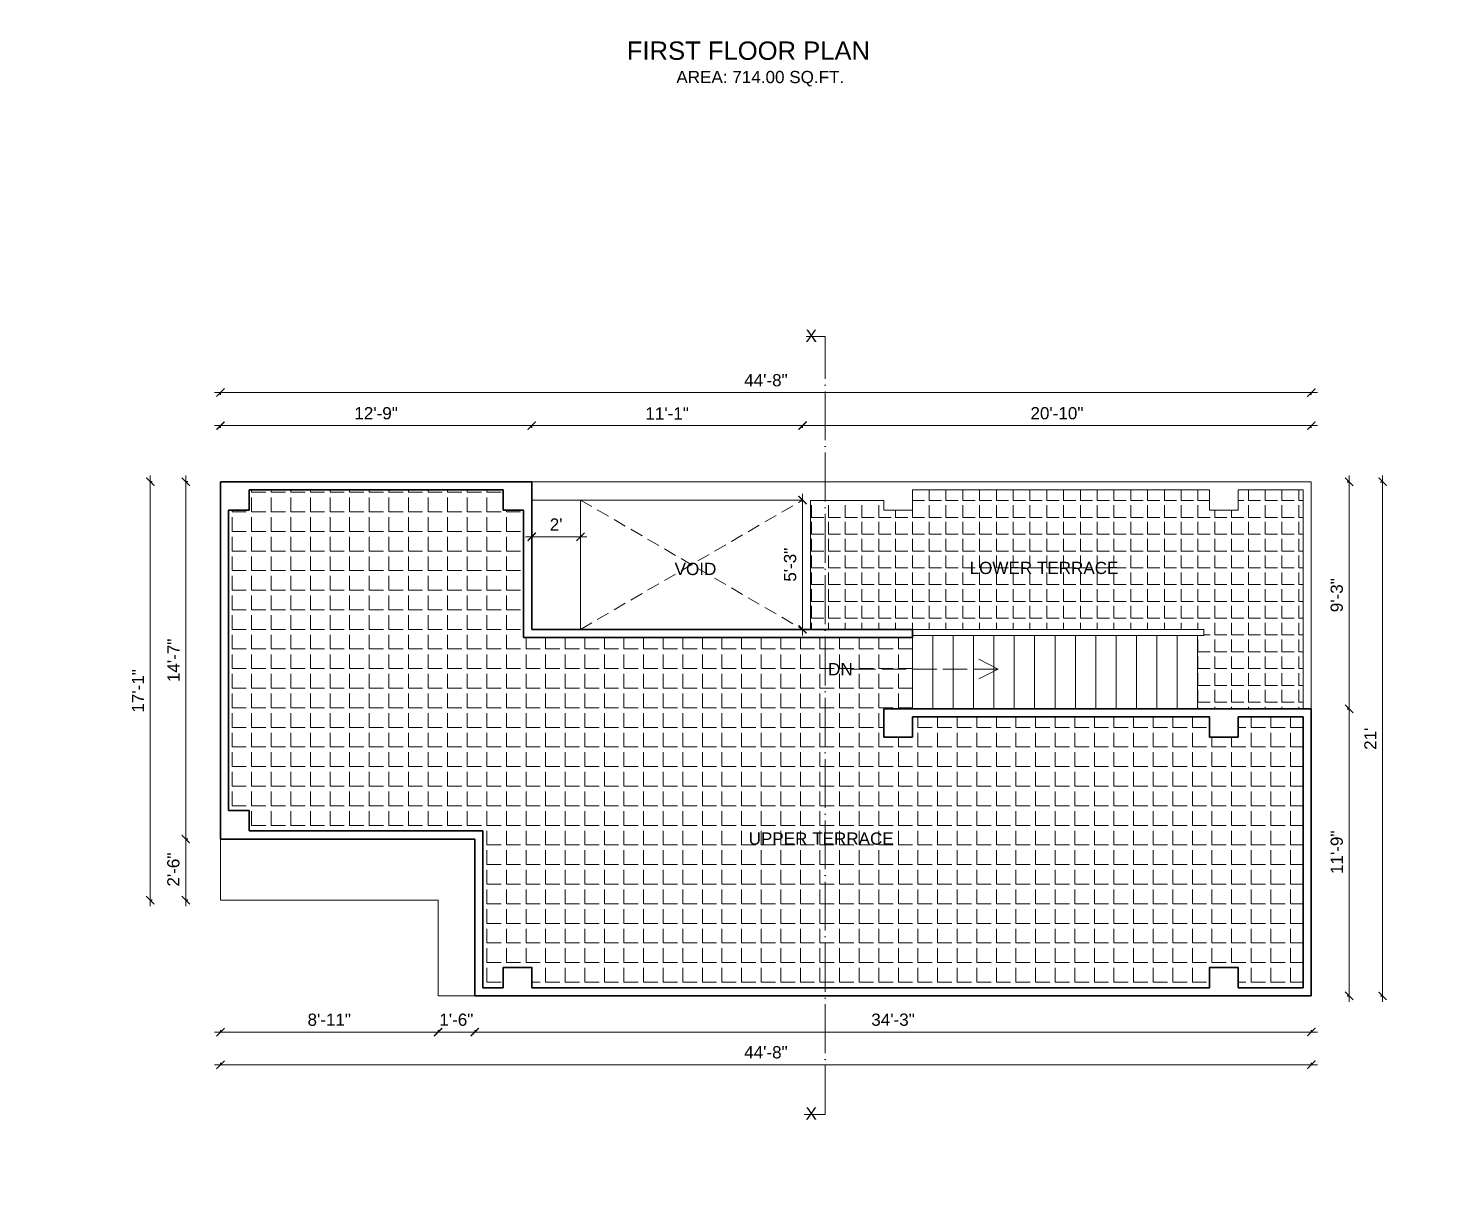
# Model space of a CAD drawing. Header units: inches. Extents: x -12071822 to 12321209, y -1222525 to 1319227.
# Drawn here: x 130513 to 131206, y 37191 to 37755 of the extents above; entities that cross this region are included whole.
import ezdxf

# ---------------------------------------------------------------- set-up
doc = ezdxf.new("R2010")
doc.units = ezdxf.units.IN
doc.header["$MEASUREMENT"] = 0
doc.header["$PDMODE"] = 35
for name, pattern in [('ACAD_ISO02W100', [15, 12, -3]), ('ACAD_ISO04W100', [30, 24, -3, 0, -3]), ('DASHED', [19.05, 12.7, -6.35])]:
    doc.linetypes.add(name, pattern=pattern)
for name, color, linetype, lineweight in [('Dimension', 130, 'Continuous', 9), ('Hatch', 9, 'Continuous', 9), ('Hidden', 254, 'ACAD_ISO02W100', 15), ('SECTION', 7, 'ACAD_ISO04W100', 18), ('SITE BOUNDARY', 1, 'Continuous', 30), ('Stairs', 61, 'Continuous', 18), ('TEXT', 255, 'Continuous', 35), ('Walls', 11, 'Continuous', 35)]:
    doc.layers.add(name, color=color, linetype=linetype, lineweight=lineweight)
doc.styles.get("Standard").update_dxf_attribs({"font": 'arial.ttf'})
doc.dimstyles.get("Standard").update_dxf_attribs({"dimtxt": 6, "dimasz": 4, "dimexe": 0, "dimexo": 6, "dimgap": 3, "dimtad": 1, "dimdec": 0, "dimzin": 0, "dimdsep": 46, "dimlunit": 4, "dimtxsty": 'Standard', "dimblk": 'ARCHTICK', "dimcen": 0.09, "dimdle": 3, "dimclrd": 256, "dimadec": 0, "dimazin": 0, "dimtfac": 1, "dimtdec": 0, "dimtofl": 0, "dimtmove": 0, "dimatfit": 3, "dimfxl": 1, "dimfxlon": 1, "dimtolj": 1, "dimtzin": 0, "dimlwd": -1, "dimarcsym": 0})

# ---------------------------------------------------------------- blocks, each defined once
blk = doc.blocks.new('_ArchTick')
at = {"color": 0, "linetype": 'ByBlock', "const_width": 0.15}
blk.add_lwpolyline([(-0.5, -0.5), (0.5, 0.5)], dxfattribs=at)
blk = doc.blocks.new('*D190')
at = {"layer": 'Defpoints', "color": 0, "transparency": 16777216}
for p in [(130760.34, 37559.94), (130607.52, 37532.41), (130760.34, 37532.41)]:
    blk.add_point(p, dxfattribs=at)
at = {"layer": 'Dimension', "transparency": 16777216}
blk.add_line((130604.52, 37559.94), (130763.34, 37559.94), dxfattribs=at)
at = {"layer": 'Dimension', "color": 0, "lineweight": -2, "transparency": 16777216}
for p, q in [((130607.52, 37558.94), (130607.52, 37559.94)), ((130760.34, 37558.94), (130760.34, 37559.94))]:
    blk.add_line(p, q, dxfattribs=at)
at = {"layer": 'Dimension', "transparency": 16777216, "xscale": 4, "yscale": 4, "zscale": 4, "rotation": 180}
blk.add_blockref('_ArchTick', (130607.52, 37559.94), dxfattribs=at)
at = {"layer": 'Dimension', "transparency": 16777216, "xscale": 4, "yscale": 4, "zscale": 4}
blk.add_blockref('_ArchTick', (130760.34, 37559.94), dxfattribs=at)
at = {"layer": 'Dimension', "color": 0, "lineweight": -2, "transparency": 16777216, "insert": (130683.93, 37566.01), "char_height": 6, "attachment_point": 5}
blk.add_mtext('\\A1;12\'-9"', dxfattribs=at)
blk = doc.blocks.new('*D191')
at = {"layer": 'Defpoints', "color": 0, "transparency": 16777216}
for p in [(130893.34, 37559.94), (130760.34, 37532.41), (130893.34, 37523.41)]:
    blk.add_point(p, dxfattribs=at)
at = {"layer": 'Dimension', "transparency": 16777216}
blk.add_line((130757.34, 37559.94), (130896.34, 37559.94), dxfattribs=at)
at = {"layer": 'Dimension', "color": 0, "lineweight": -2, "transparency": 16777216}
for p, q in [((130760.34, 37558.94), (130760.34, 37559.94)), ((130893.34, 37558.94), (130893.34, 37559.94))]:
    blk.add_line(p, q, dxfattribs=at)
at = {"layer": 'Dimension', "transparency": 16777216, "xscale": 4, "yscale": 4, "zscale": 4, "rotation": 180}
blk.add_blockref('_ArchTick', (130760.34, 37559.94), dxfattribs=at)
at = {"layer": 'Dimension', "transparency": 16777216, "xscale": 4, "yscale": 4, "zscale": 4}
blk.add_blockref('_ArchTick', (130893.34, 37559.94), dxfattribs=at)
at = {"layer": 'Dimension', "color": 0, "lineweight": -2, "transparency": 16777216, "insert": (130826.84, 37565.96), "char_height": 6, "attachment_point": 5}
blk.add_mtext('\\A1;11\'-1"', dxfattribs=at)
blk = doc.blocks.new('*D179')
at = {"layer": 'Defpoints', "color": 0, "transparency": 16777216}
for p in [(131143.21, 37559.94), (131143.21, 37532.41), (130893.34, 37523.41)]:
    blk.add_point(p, dxfattribs=at)
at = {"layer": 'Dimension', "transparency": 16777216}
blk.add_line((130890.34, 37559.94), (131146.21, 37559.94), dxfattribs=at)
at = {"layer": 'Dimension', "color": 0, "lineweight": -2, "transparency": 16777216}
for p, q in [((130893.34, 37558.94), (130893.34, 37559.94)), ((131143.21, 37558.94), (131143.21, 37559.94))]:
    blk.add_line(p, q, dxfattribs=at)
at = {"layer": 'Dimension', "transparency": 16777216, "xscale": 4, "yscale": 4, "zscale": 4, "rotation": 180}
blk.add_blockref('_ArchTick', (130893.34, 37559.94), dxfattribs=at)
at = {"layer": 'Dimension', "transparency": 16777216, "xscale": 4, "yscale": 4, "zscale": 4}
blk.add_blockref('_ArchTick', (131143.21, 37559.94), dxfattribs=at)
at = {"layer": 'Dimension', "color": 0, "lineweight": -2, "transparency": 16777216, "insert": (131018.28, 37566.01), "char_height": 6, "attachment_point": 5}
blk.add_mtext('\\A1;20\'-10"', dxfattribs=at)
blk = doc.blocks.new('*D180')
at = {"layer": 'Defpoints', "color": 0, "transparency": 16777216}
for p in [(130607.52, 37532.41), (130590.47, 37356.91), (130607.52, 37356.91)]:
    blk.add_point(p, dxfattribs=at)
at = {"layer": 'Dimension', "transparency": 16777216}
blk.add_line((130590.47, 37535.41), (130590.47, 37353.91), dxfattribs=at)
at = {"layer": 'Dimension', "color": 0, "lineweight": -2, "transparency": 16777216}
for p, q in [((130591.47, 37532.41), (130590.47, 37532.41)), ((130591.47, 37356.91), (130590.47, 37356.91))]:
    blk.add_line(p, q, dxfattribs=at)
at = {"layer": 'Dimension', "transparency": 16777216, "xscale": 4, "yscale": 4, "zscale": 4}
for p, rotation in [((130590.47, 37532.41), 90), ((130590.47, 37356.91), 270)]:
    blk.add_blockref('_ArchTick', p, dxfattribs=dict(at, rotation=rotation))
at = {"layer": 'Dimension', "color": 0, "lineweight": -2, "transparency": 16777216, "insert": (130584.45, 37444.66), "char_height": 6, "attachment_point": 5, "rotation": 90}
blk.add_mtext('\\A1;14\'-7"', dxfattribs=at)
blk = doc.blocks.new('*D181')
at = {"layer": 'Defpoints', "color": 0, "transparency": 16777216}
for p in [(130607.52, 37356.91), (130590.47, 37326.91), (130607.52, 37326.91)]:
    blk.add_point(p, dxfattribs=at)
at = {"layer": 'Dimension', "transparency": 16777216}
blk.add_line((130590.47, 37359.91), (130590.47, 37323.91), dxfattribs=at)
at = {"layer": 'Dimension', "color": 0, "lineweight": -2, "transparency": 16777216}
for p, q in [((130591.47, 37356.91), (130590.47, 37356.91)), ((130591.47, 37326.91), (130590.47, 37326.91))]:
    blk.add_line(p, q, dxfattribs=at)
at = {"layer": 'Dimension', "transparency": 16777216, "xscale": 4, "yscale": 4, "zscale": 4}
for p, rotation in [((130590.47, 37356.91), 90), ((130590.47, 37326.91), 270)]:
    blk.add_blockref('_ArchTick', p, dxfattribs=dict(at, rotation=rotation))
at = {"layer": 'Dimension', "color": 0, "lineweight": -2, "transparency": 16777216, "insert": (130584.4, 37341.91), "char_height": 6, "attachment_point": 5, "rotation": 90}
blk.add_mtext('\\A1;2\'-6"', dxfattribs=at)
blk = doc.blocks.new('*D182')
at = {"layer": 'Defpoints', "color": 0, "transparency": 16777216}
for p in [(130607.52, 37326.91), (130714.34, 37326.91), (130714.34, 37262.09)]:
    blk.add_point(p, dxfattribs=at)
at = {"layer": 'Dimension', "transparency": 16777216}
blk.add_line((130604.52, 37262.09), (130717.34, 37262.09), dxfattribs=at)
at = {"layer": 'Dimension', "color": 0, "lineweight": -2, "transparency": 16777216}
for p, q in [((130607.52, 37263.09), (130607.52, 37262.09)), ((130714.34, 37263.09), (130714.34, 37262.09))]:
    blk.add_line(p, q, dxfattribs=at)
at = {"layer": 'Dimension', "transparency": 16777216, "xscale": 4, "yscale": 4, "zscale": 4, "rotation": 180}
blk.add_blockref('_ArchTick', (130607.52, 37262.09), dxfattribs=at)
at = {"layer": 'Dimension', "transparency": 16777216, "xscale": 4, "yscale": 4, "zscale": 4}
blk.add_blockref('_ArchTick', (130714.34, 37262.09), dxfattribs=at)
at = {"layer": 'Dimension', "color": 0, "lineweight": -2, "transparency": 16777216, "insert": (130660.93, 37268.16), "char_height": 6, "attachment_point": 5}
blk.add_mtext('\\A1;8\'-11"', dxfattribs=at)
blk = doc.blocks.new('*D183')
at = {"layer": 'Defpoints', "color": 0, "transparency": 16777216}
for p in [(130714.34, 37326.91), (130732.34, 37279.91), (130732.34, 37262.09)]:
    blk.add_point(p, dxfattribs=at)
at = {"layer": 'Dimension', "transparency": 16777216}
blk.add_line((130711.34, 37262.09), (130735.34, 37262.09), dxfattribs=at)
at = {"layer": 'Dimension', "color": 0, "lineweight": -2, "transparency": 16777216}
for p, q in [((130714.34, 37263.09), (130714.34, 37262.09)), ((130732.34, 37263.09), (130732.34, 37262.09))]:
    blk.add_line(p, q, dxfattribs=at)
at = {"layer": 'Dimension', "transparency": 16777216, "xscale": 4, "yscale": 4, "zscale": 4, "rotation": 180}
blk.add_blockref('_ArchTick', (130714.34, 37262.09), dxfattribs=at)
at = {"layer": 'Dimension', "transparency": 16777216, "xscale": 4, "yscale": 4, "zscale": 4}
blk.add_blockref('_ArchTick', (130732.34, 37262.09), dxfattribs=at)
at = {"layer": 'Dimension', "color": 0, "lineweight": -2, "transparency": 16777216, "insert": (130723.34, 37268.16), "char_height": 6, "attachment_point": 5}
blk.add_mtext('\\A1;1\'-6"', dxfattribs=at)
blk = doc.blocks.new('*D184')
at = {"layer": 'Defpoints', "color": 0, "transparency": 16777216}
for p in [(130732.34, 37279.91), (131143.21, 37279.91), (131143.21, 37262.09)]:
    blk.add_point(p, dxfattribs=at)
at = {"layer": 'Dimension', "transparency": 16777216}
blk.add_line((130729.34, 37262.09), (131146.21, 37262.09), dxfattribs=at)
at = {"layer": 'Dimension', "color": 0, "lineweight": -2, "transparency": 16777216}
for p, q in [((130732.34, 37263.09), (130732.34, 37262.09)), ((131143.21, 37263.09), (131143.21, 37262.09))]:
    blk.add_line(p, q, dxfattribs=at)
at = {"layer": 'Dimension', "transparency": 16777216, "xscale": 4, "yscale": 4, "zscale": 4, "rotation": 180}
blk.add_blockref('_ArchTick', (130732.34, 37262.09), dxfattribs=at)
at = {"layer": 'Dimension', "transparency": 16777216, "xscale": 4, "yscale": 4, "zscale": 4}
blk.add_blockref('_ArchTick', (131143.21, 37262.09), dxfattribs=at)
at = {"layer": 'Dimension', "color": 0, "lineweight": -2, "transparency": 16777216, "insert": (130937.78, 37268.16), "char_height": 6, "attachment_point": 5}
blk.add_mtext('\\A1;34\'-3"', dxfattribs=at)
blk = doc.blocks.new('*D185')
at = {"layer": 'Defpoints', "color": 0, "transparency": 16777216}
for p in [(131143.21, 37532.41), (131143.21, 37420.91), (131161.79, 37420.91)]:
    blk.add_point(p, dxfattribs=at)
at = {"layer": 'Dimension', "color": 0, "lineweight": -2, "transparency": 16777216}
for p, q in [((131160.79, 37532.41), (131161.79, 37532.41)), ((131160.79, 37420.91), (131161.79, 37420.91))]:
    blk.add_line(p, q, dxfattribs=at)
at = {"layer": 'Dimension', "transparency": 16777216}
blk.add_line((131161.79, 37535.41), (131161.79, 37417.91), dxfattribs=at)
at = {"layer": 'Dimension', "transparency": 16777216, "xscale": 4, "yscale": 4, "zscale": 4}
for p, rotation in [((131161.79, 37532.41), 90), ((131161.79, 37420.91), 270)]:
    blk.add_blockref('_ArchTick', p, dxfattribs=dict(at, rotation=rotation))
at = {"layer": 'Dimension', "color": 0, "lineweight": -2, "transparency": 16777216, "insert": (131155.73, 37476.66), "char_height": 6, "attachment_point": 5, "rotation": 90}
blk.add_mtext('\\A1;9\'-3"', dxfattribs=at)
blk = doc.blocks.new('*D186')
at = {"layer": 'Defpoints', "color": 0, "transparency": 16777216}
for p in [(131143.21, 37420.91), (131143.21, 37279.91), (131161.79, 37279.91)]:
    blk.add_point(p, dxfattribs=at)
at = {"layer": 'Dimension', "color": 0, "lineweight": -2, "transparency": 16777216}
for p, q in [((131160.79, 37420.91), (131161.79, 37420.91)), ((131160.79, 37279.91), (131161.79, 37279.91))]:
    blk.add_line(p, q, dxfattribs=at)
at = {"layer": 'Dimension', "transparency": 16777216}
blk.add_line((131161.79, 37423.91), (131161.79, 37276.91), dxfattribs=at)
at = {"layer": 'Dimension', "transparency": 16777216, "xscale": 4, "yscale": 4, "zscale": 4}
for p, rotation in [((131161.79, 37420.91), 90), ((131161.79, 37279.91), 270)]:
    blk.add_blockref('_ArchTick', p, dxfattribs=dict(at, rotation=rotation))
at = {"layer": 'Dimension', "color": 0, "lineweight": -2, "transparency": 16777216, "insert": (131155.73, 37350.41), "char_height": 6, "attachment_point": 5, "rotation": 90}
blk.add_mtext('\\A1;11\'-9"', dxfattribs=at)
blk = doc.blocks.new('*D187')
at = {"layer": 'Defpoints', "color": 0, "transparency": 16777216}
for p in [(131143.21, 37576.16), (130607.52, 37532.41), (131143.21, 37532.41)]:
    blk.add_point(p, dxfattribs=at)
at = {"layer": 'Dimension', "transparency": 16777216}
blk.add_line((130604.52, 37576.16), (131146.21, 37576.16), dxfattribs=at)
at = {"layer": 'Dimension', "color": 0, "lineweight": -2, "transparency": 16777216}
for p, q in [((130607.52, 37575.16), (130607.52, 37576.16)), ((131143.21, 37575.16), (131143.21, 37576.16))]:
    blk.add_line(p, q, dxfattribs=at)
at = {"layer": 'Dimension', "transparency": 16777216, "xscale": 4, "yscale": 4, "zscale": 4, "rotation": 180}
blk.add_blockref('_ArchTick', (130607.52, 37576.16), dxfattribs=at)
at = {"layer": 'Dimension', "transparency": 16777216, "xscale": 4, "yscale": 4, "zscale": 4}
blk.add_blockref('_ArchTick', (131143.21, 37576.16), dxfattribs=at)
at = {"layer": 'Dimension', "color": 0, "lineweight": -2, "transparency": 16777216, "insert": (130875.37, 37582.22), "char_height": 6, "attachment_point": 5}
blk.add_mtext('\\A1;44\'-8"', dxfattribs=at)
blk = doc.blocks.new('*D46')
at = {"layer": 'Defpoints', "color": 0, "transparency": 16777216}
for p in [(130607.52, 37532.41), (130573.02, 37326.91), (130607.52, 37326.91)]:
    blk.add_point(p, dxfattribs=at)
at = {"layer": 'Dimension', "transparency": 16777216}
blk.add_line((130573.02, 37535.41), (130573.02, 37323.91), dxfattribs=at)
at = {"layer": 'Dimension', "color": 0, "lineweight": -2, "transparency": 16777216}
for p, q in [((130574.02, 37532.41), (130573.02, 37532.41)), ((130574.02, 37326.91), (130573.02, 37326.91))]:
    blk.add_line(p, q, dxfattribs=at)
at = {"layer": 'Dimension', "transparency": 16777216, "xscale": 4, "yscale": 4, "zscale": 4}
for p, rotation in [((130573.02, 37532.41), 90), ((130573.02, 37326.91), 270)]:
    blk.add_blockref('_ArchTick', p, dxfattribs=dict(at, rotation=rotation))
at = {"layer": 'Dimension', "color": 0, "lineweight": -2, "transparency": 16777216, "insert": (130567.01, 37429.66), "char_height": 6, "attachment_point": 5, "rotation": 90}
blk.add_mtext('\\A1;17\'-1"', dxfattribs=at)
blk = doc.blocks.new('*D47')
at = {"layer": 'Defpoints', "color": 0, "transparency": 16777216}
for p in [(130607.52, 37326.91), (131143.21, 37279.91), (131143.21, 37246.09)]:
    blk.add_point(p, dxfattribs=at)
at = {"layer": 'Dimension', "transparency": 16777216}
blk.add_line((130604.52, 37246.09), (131146.21, 37246.09), dxfattribs=at)
at = {"layer": 'Dimension', "color": 0, "lineweight": -2, "transparency": 16777216}
for p, q in [((130607.52, 37247.09), (130607.52, 37246.09)), ((131143.21, 37247.09), (131143.21, 37246.09))]:
    blk.add_line(p, q, dxfattribs=at)
at = {"layer": 'Dimension', "transparency": 16777216, "xscale": 4, "yscale": 4, "zscale": 4, "rotation": 180}
blk.add_blockref('_ArchTick', (130607.52, 37246.09), dxfattribs=at)
at = {"layer": 'Dimension', "transparency": 16777216, "xscale": 4, "yscale": 4, "zscale": 4}
blk.add_blockref('_ArchTick', (131143.21, 37246.09), dxfattribs=at)
at = {"layer": 'Dimension', "color": 0, "lineweight": -2, "transparency": 16777216, "insert": (130875.37, 37252.16), "char_height": 6, "attachment_point": 5}
blk.add_mtext('\\A1;44\'-8"', dxfattribs=at)
blk = doc.blocks.new('*D48')
at = {"layer": 'Defpoints', "color": 0, "transparency": 16777216}
for p in [(131143.21, 37532.41), (131178.23, 37532.41), (131143.21, 37279.91)]:
    blk.add_point(p, dxfattribs=at)
at = {"layer": 'Dimension', "color": 0, "lineweight": -2, "transparency": 16777216}
for p, q in [((131177.23, 37532.41), (131178.23, 37532.41)), ((131177.23, 37279.91), (131178.23, 37279.91))]:
    blk.add_line(p, q, dxfattribs=at)
at = {"layer": 'Dimension', "transparency": 16777216}
blk.add_line((131178.23, 37276.91), (131178.23, 37535.41), dxfattribs=at)
at = {"layer": 'Dimension', "transparency": 16777216, "xscale": 4, "yscale": 4, "zscale": 4}
for p, rotation in [((131178.23, 37532.41), 90), ((131178.23, 37279.91), 270)]:
    blk.add_blockref('_ArchTick', p, dxfattribs=dict(at, rotation=rotation))
at = {"layer": 'Dimension', "color": 0, "lineweight": -2, "transparency": 16777216, "insert": (131172.21, 37406.16), "char_height": 6, "attachment_point": 5, "rotation": 90}
blk.add_mtext("\\A1;21'", dxfattribs=at)
blk = doc.blocks.new('*D188')
at = {"layer": 'Defpoints', "color": 0, "transparency": 16777216}
for p in [(130760.34, 37523.41), (130784.34, 37523.41), (130784.34, 37505.35)]:
    blk.add_point(p, dxfattribs=at)
at = {"layer": 'Dimension', "transparency": 16777216}
blk.add_line((130757.34, 37505.35), (130787.34, 37505.35), dxfattribs=at)
at = {"layer": 'Dimension', "color": 0, "lineweight": -2, "transparency": 16777216}
for p, q in [((130760.34, 37506.35), (130760.34, 37505.35)), ((130784.34, 37506.35), (130784.34, 37505.35))]:
    blk.add_line(p, q, dxfattribs=at)
at = {"layer": 'Dimension', "transparency": 16777216, "xscale": 4, "yscale": 4, "zscale": 4, "rotation": 180}
blk.add_blockref('_ArchTick', (130760.34, 37505.35), dxfattribs=at)
at = {"layer": 'Dimension', "transparency": 16777216, "xscale": 4, "yscale": 4, "zscale": 4}
blk.add_blockref('_ArchTick', (130784.34, 37505.35), dxfattribs=at)
at = {"layer": 'Dimension', "color": 0, "lineweight": -2, "transparency": 16777216, "insert": (130772.34, 37511.36), "char_height": 6, "attachment_point": 5}
blk.add_mtext("\\A1;2'", dxfattribs=at)
blk = doc.blocks.new('*D189')
at = {"layer": 'Defpoints', "color": 0, "transparency": 16777216}
for p in [(130893.34, 37523.41), (130893.34, 37459.91), (130893.34, 37459.91)]:
    blk.add_point(p, dxfattribs=at)
at = {"layer": 'Dimension', "transparency": 16777216}
blk.add_line((130893.34, 37526.41), (130893.34, 37456.91), dxfattribs=at)
at = {"layer": 'Dimension', "transparency": 16777216, "xscale": 4, "yscale": 4, "zscale": 4}
for p, rotation in [((130893.34, 37523.41), 90), ((130893.34, 37459.91), 270)]:
    blk.add_blockref('_ArchTick', p, dxfattribs=dict(at, rotation=rotation))
at = {"layer": 'Dimension', "color": 0, "lineweight": -2, "transparency": 16777216, "insert": (130887.27, 37491.66), "char_height": 6, "attachment_point": 5, "rotation": 90}
blk.add_mtext('\\A1;5\'-3"', dxfattribs=at)
blk = doc.blocks.new('*D638')
at = {"layer": 'Defpoints', "color": 0, "transparency": 16777216}
for p in [(130933.34, 37844.49), (130204.66, 37816.85), (130204.66, 37279.91)]:
    blk.add_point(p, dxfattribs=at)
at = {"layer": 'Dimension', "transparency": 16777216}
blk.add_line((130936.34, 37816.85), (130201.66, 37816.85), dxfattribs=at)
at = {"layer": 'Dimension', "color": 0, "lineweight": -2, "transparency": 16777216}
for p, q in [((130204.66, 37815.85), (130204.66, 37816.85)), ((130933.34, 37817.85), (130933.34, 37816.85))]:
    blk.add_line(p, q, dxfattribs=at)
at = {"layer": 'Dimension', "transparency": 16777216, "xscale": 4, "yscale": 4, "zscale": 4, "rotation": 180}
blk.add_blockref('_ArchTick', (130204.66, 37816.85), dxfattribs=at)
at = {"layer": 'Dimension', "transparency": 16777216, "xscale": 4, "yscale": 4, "zscale": 4}
blk.add_blockref('_ArchTick', (130933.34, 37816.85), dxfattribs=at)
at = {"layer": 'Dimension', "color": 0, "transparency": 16777216, "insert": (130569, 37822.92), "char_height": 6, "attachment_point": 5}
blk.add_mtext('\\A1;60\'-9"', dxfattribs=at)

msp = doc.modelspace()

# ---------------------------------------------------------------- hatches: boundary and pattern name
at = {"layer": 'Hatch'}
h = msp.add_hatch(dxfattribs=at)
h.set_pattern_fill('ANGLE', color=256, scale=35)
h.set_pattern_definition([(0, (5382.291, 18.624), (0, 9.625), [7, -2.625]), (90, (5382.291, 18.624), (-9.625, 6e-16), [7, -2.625])])
h.paths.add_polyline_path([(130756.34, 37455.91), (130756.34, 37518.41), (130746.34, 37518.41), (130746.34, 37528.41), (130621.52, 37528.41), (130621.52, 37518.41), (130611.52, 37518.41), (130611.52, 37370.91), (130621.52, 37370.91), (130621.52, 37360.91), (130736.34, 37360.91), (130736.34, 37283.91), (130746.34, 37283.91), (130746.34, 37293.91), (130760.34, 37293.91), (130760.34, 37283.91), (131093.21, 37283.91), (131093.21, 37293.91), (131107.21, 37293.91), (131107.21, 37283.91), (131139.21, 37283.91), (131139.21, 37416.91), (131107.21, 37416.91), (131107.21, 37406.91), (131093.21, 37406.91), (131093.21, 37416.91), (130947.34, 37416.91), (130947.34, 37406.91), (130933.34, 37406.91), (130933.34, 37420.91), (130947.34, 37420.91), (130947.34, 37455.91)])
h.paths.add_polyline_path([(130901.08, 37434.07), (130916.19, 37434.07), (130916.19, 37446.43), (130901.08, 37446.43)], flags=24)
h.paths.add_polyline_path([(130864.73, 37350.89), (130938.99, 37350.89), (130938.99, 37363.25), (130864.73, 37363.25)], flags=24)
h = msp.add_hatch(dxfattribs=at)
h.set_pattern_fill('ANGLE', color=256, scale=30)
h.set_pattern_definition([(0, (5382.2915, 18.624), (0, 8.25), [6, -2.25]), (90, (5382.2915, 18.624), (-8.25, 5e-16), [6, -2.25])])
h.paths.add_polyline_path([(131090.34, 37459.91), (131090.34, 37456.91), (131087.34, 37456.91), (131087.34, 37420.91), (131139.21, 37420.91), (131139.21, 37528.41), (131107.21, 37528.41), (131107.21, 37518.41), (131093.21, 37518.41), (131093.21, 37528.41), (130947.34, 37528.41), (130947.34, 37518.41), (130933.34, 37518.41), (130933.34, 37523.12), (130897.34, 37523.12), (130897.34, 37459.91), (130947.34, 37459.91), (130982.73, 37459.91)])
h.paths.add_polyline_path([(130973.28, 37483.81), (131049.4, 37483.81), (131049.4, 37496.18), (130973.28, 37496.18)], flags=24)

# ---------------------------------------------------------------- linework, layer by layer
at = {"layer": 'Hidden'}
for p, q in [((130989.34, 37440.41), (130979.89, 37445.31)), ((130917.22, 37440.41), (130989.34, 37440.41)), ((130989.34, 37440.41), (130979.89, 37435.52))]:
    msp.add_line(p, q, dxfattribs=at)
at = {"layer": 'SECTION'}
for p, q in [((130904.49, 37603.68), (130895.06, 37603.68)), ((130904.49, 37221.68), (130904.49, 37603.68)), ((130904.49, 37221.68), (130894.1, 37221.68))]:
    msp.add_line(p, q, dxfattribs=at)
at = {"layer": 'SITE BOUNDARY'}
msp.add_circle((130143.63, 37296.4), 2461.59, dxfattribs=at)
at = {"layer": 'Stairs'}
for p, q in [((130760.34, 37532.41), (130897.34, 37532.41)), ((130897.34, 37532.41), (131143.21, 37532.41)), ((131143.21, 37532.41), (131143.21, 37420.91)), ((130947.34, 37528.41), (131093.21, 37528.41)), ((130947.34, 37528.41), (130947.34, 37518.41)), ((131093.21, 37518.41), (131093.21, 37528.41)), ((131107.21, 37528.41), (131139.21, 37528.41)), ((131107.21, 37528.41), (131107.21, 37518.41)), ((131139.21, 37528.41), (131139.21, 37420.91)), ((130760.34, 37523.41), (130893.34, 37523.41)), ((130784.34, 37523.41), (130784.34, 37459.91)), ((130893.34, 37523.41), (130893.34, 37459.91)), ((130897.34, 37523.12), (130897.34, 37459.91)), ((130897.34, 37523.12), (130933.34, 37523.12)), ((130933.34, 37518.41), (130933.34, 37523.12)), ((130947.34, 37518.41), (130933.34, 37518.41)), ((131107.21, 37518.41), (131093.21, 37518.41)), ((130947.34, 37459.91), (130982.73, 37459.91)), ((130947.34, 37420.91), (130947.34, 37459.91)), ((130947.34, 37456.91), (131090.34, 37456.91)), ((130957.34, 37420.91), (130957.34, 37456.91)), ((130967.34, 37420.91), (130967.34, 37456.91)), ((130976.86, 37459.91), (131090.34, 37459.91)), ((130977.34, 37420.91), (130977.34, 37456.91)), ((130987.34, 37420.91), (130987.34, 37456.91)), ((130997.34, 37437.97), (130997.34, 37456.91)), ((131007.34, 37420.91), (131007.34, 37456.91)), ((131017.34, 37420.91), (131017.34, 37456.91)), ((131027.34, 37420.91), (131027.34, 37456.91)), ((131037.34, 37420.91), (131037.34, 37456.91)), ((131047.34, 37420.91), (131047.34, 37456.91)), ((131057.34, 37420.91), (131057.34, 37456.91)), ((131067.34, 37420.91), (131067.34, 37456.91)), ((131077.34, 37420.91), (131077.34, 37456.91)), ((131087.34, 37420.91), (131087.34, 37456.91)), ((131090.34, 37456.91), (131090.34, 37459.91)), ((130997.34, 37434.2), (130997.34, 37437.97)), ((130997.34, 37428.19), (130997.34, 37434.2)), ((130997.34, 37420.91), (130997.34, 37428.19)), ((130607.52, 37356.91), (130607.52, 37326.91)), ((130607.52, 37326.91), (130714.34, 37326.91)), ((130714.34, 37279.91), (130714.34, 37326.91)), ((130732.34, 37279.91), (130714.34, 37279.91))]:
    msp.add_line(p, q, dxfattribs=at)
at = {"layer": 'Stairs', "linetype": 'DASHED', "ltscale": 0.5}
for p, q in [((130784.34, 37459.91), (130893.34, 37523.41)), ((130784.34, 37523.41), (130893.34, 37459.91))]:
    msp.add_line(p, q, dxfattribs=at)
at = {"layer": 'Walls'}
for p, q in [((130607.52, 37532.41), (130760.34, 37532.41)), ((130607.52, 37356.91), (130607.52, 37532.41)), ((130760.34, 37532.41), (130760.34, 37459.91)), ((130621.52, 37528.41), (130746.34, 37528.41)), ((130621.52, 37528.41), (130621.52, 37518.41)), ((130746.34, 37518.41), (130746.34, 37528.41)), ((130611.52, 37370.91), (130611.52, 37518.41)), ((130621.52, 37518.41), (130611.52, 37518.41)), ((130756.34, 37518.41), (130746.34, 37518.41)), ((130756.34, 37518.41), (130756.34, 37455.91)), ((130756.34, 37455.91), (130947.34, 37455.91)), ((130760.34, 37459.91), (130947.34, 37459.91)), ((130947.34, 37459.91), (130947.34, 37455.91)), ((130933.34, 37420.91), (131143.21, 37420.91)), ((130933.34, 37406.91), (130933.34, 37420.91)), ((131143.21, 37420.91), (131143.21, 37406.91)), ((130947.34, 37416.91), (131093.21, 37416.91)), ((130947.34, 37416.91), (130947.34, 37406.91)), ((131093.21, 37406.91), (131093.21, 37416.91)), ((131107.21, 37416.91), (131139.21, 37416.91)), ((131107.21, 37416.91), (131107.21, 37406.91)), ((131139.21, 37416.91), (131139.21, 37283.91)), ((130947.34, 37406.91), (130933.34, 37406.91)), ((131107.21, 37406.91), (131093.21, 37406.91)), ((131143.21, 37406.91), (131143.21, 37279.91)), ((130611.52, 37370.91), (130621.52, 37370.91)), ((130621.52, 37370.91), (130621.52, 37360.91)), ((130736.34, 37360.91), (130621.52, 37360.91)), ((130736.34, 37360.91), (130736.34, 37283.91)), ((130732.34, 37356.91), (130607.52, 37356.91)), ((130732.34, 37356.91), (130732.34, 37279.91)), ((130746.34, 37283.91), (130736.34, 37283.91)), ((131093.21, 37283.91), (130760.34, 37283.91)), ((131139.21, 37283.91), (131107.21, 37283.91)), ((131143.21, 37279.91), (130732.34, 37279.91))]:
    msp.add_line(p, q, dxfattribs=at)
for points in [[(130746.34, 37283.91), (130746.34, 37293.91), (130760.34, 37293.91), (130760.34, 37283.91)], [(131093.21, 37283.91), (131093.21, 37293.91), (131107.21, 37293.91), (131107.21, 37283.91)]]:
    msp.add_lwpolyline(points, dxfattribs=at)

# ---------------------------------------------------------------- texts
at = {"layer": 'TEXT'}
for s, width, gutter_width, heights, insert, char_height, attachment_point in [('\\pi63.8254;FIRST FLOOR PLAN', 245.0498, 2.25, [37.88], (130743.23, 37739.48), 9, 7), ('\\pi81.66067;AREA: 714.00 SQ.FT.', 245.0498, 2.25, [37.88], (130749.73, 37726.51), 6, 7), ('X', 18.7269, 1, [0], (130900.43, 37607.08), 6, 3), ('\\pi32.11468;VOID', 84.2389, 1, [0], (130798.42, 37486.49), 6, 7), ('\\pi6.09286;LOWER TERRACE', 84.2389, 1, [0], (130969.3, 37486.99), 6, 7), ('DN', 18.7269, 1, [0], (130917.98, 37437.34), 6, 9), ('\\pi7.04442;UPPER TERRACE', 84.2389, 1, [0], (130859.84, 37354.06), 6, 7), ('X', 18.7269, 1, [0], (130900.43, 37225.08), 6, 3)]:
    msp.add_mtext_dynamic_manual_height_columns(s, width=width, gutter_width=gutter_width, heights=heights, dxfattribs=dict(at, insert=insert, char_height=char_height, attachment_point=attachment_point))

# ---------------------------------------------------------------- dimensions: what is measured, and where the dimension line sits
at = {"layer": 'Dimension'}
dim = msp.add_linear_dim(base=(130204.66, 37816.85), p1=(130933.34, 37844.49), p2=(130204.66, 37279.91), dimstyle='Standard', override={"dimtmove": 1}, dxfattribs=at)
dim.commit()
dim.dimension.update_dxf_attribs({"geometry": '*D638', "text_midpoint": (130569, 37822.92)})
at = {"layer": 'Dimension', "lineweight": -2}
for base, p1, p2, picture, middle in [((131143.21, 37576.16), (130607.52, 37532.41), (131143.21, 37532.41), '*D187', (130875.37, 37582.22)), ((130760.34, 37559.94), (130607.52, 37532.41), (130760.34, 37532.41), '*D190', (130683.93, 37566.01)), ((130893.34, 37559.94), (130760.34, 37532.41), (130893.34, 37523.41), '*D191', (130826.84, 37565.96)), ((131143.21, 37559.94), (130893.34, 37523.41), (131143.21, 37532.41), '*D179', (131018.28, 37566.01)), ((130784.34, 37505.35), (130760.34, 37523.41), (130784.34, 37523.41), '*D188', (130772.34, 37511.36)), ((130714.34, 37262.09), (130607.52, 37326.91), (130714.34, 37326.91), '*D182', (130660.93, 37268.16)), ((131143.21, 37246.09), (130607.52, 37326.91), (131143.21, 37279.91), '*D47', (130875.37, 37252.16)), ((131143.21, 37262.09), (130732.34, 37279.91), (131143.21, 37279.91), '*D184', (130937.78, 37268.16))]:
    dim = msp.add_linear_dim(base=base, p1=p1, p2=p2, dimstyle='Standard', override={"dimtmove": 1}, dxfattribs=at)
    dim.commit()
    dim.dimension.update_dxf_attribs({"geometry": picture, "text_midpoint": middle})
for base, p1, p2, picture, middle in [((130573.0215, 37326.9134), (130607.5215, 37532.4109), (130607.5215, 37326.9134), '*D46', (130567.0092, 37429.6621)), ((130590.4659, 37356.9134), (130607.5215, 37532.4109), (130607.5215, 37356.9134), '*D180', (130584.4536, 37444.6621)), ((131161.7934, 37420.9134), (131143.214, 37532.4109), (131143.214, 37420.9134), '*D185', (131155.7279, 37476.6621)), ((131178.2259, 37532.4109), (131143.214, 37279.9134), (131143.214, 37532.4109), '*D48', (131172.2137, 37406.1621)), ((130893.3389, 37459.9134), (130893.3389, 37523.4109), (130893.3389, 37459.9134), '*D189', (130887.2734, 37491.6621)), ((131161.79, 37279.91), (131143.21, 37420.91), (131143.21, 37279.91), '*D186', (131155.73, 37350.41)), ((130590.47, 37326.91), (130607.52, 37356.91), (130607.52, 37326.91), '*D181', (130584.4, 37341.91))]:
    dim = msp.add_linear_dim(base=base, p1=p1, p2=p2, angle=90, dimstyle='Standard', override={"dimtmove": 1}, dxfattribs=at)
    dim.commit()
    dim.dimension.update_dxf_attribs({"geometry": picture, "text_midpoint": middle})
dim = msp.add_linear_dim(base=(130732.34, 37262.09), p1=(130714.34, 37326.91), p2=(130732.34, 37279.91), dimstyle='Standard', override={"dimtmove": 1}, dxfattribs=at)
dim.commit()
dim.dimension.update_dxf_attribs({"geometry": '*D183', "text_midpoint": (130723.34, 37262.09), "dimtype": 160})

doc.saveas('drawing.dxf')
